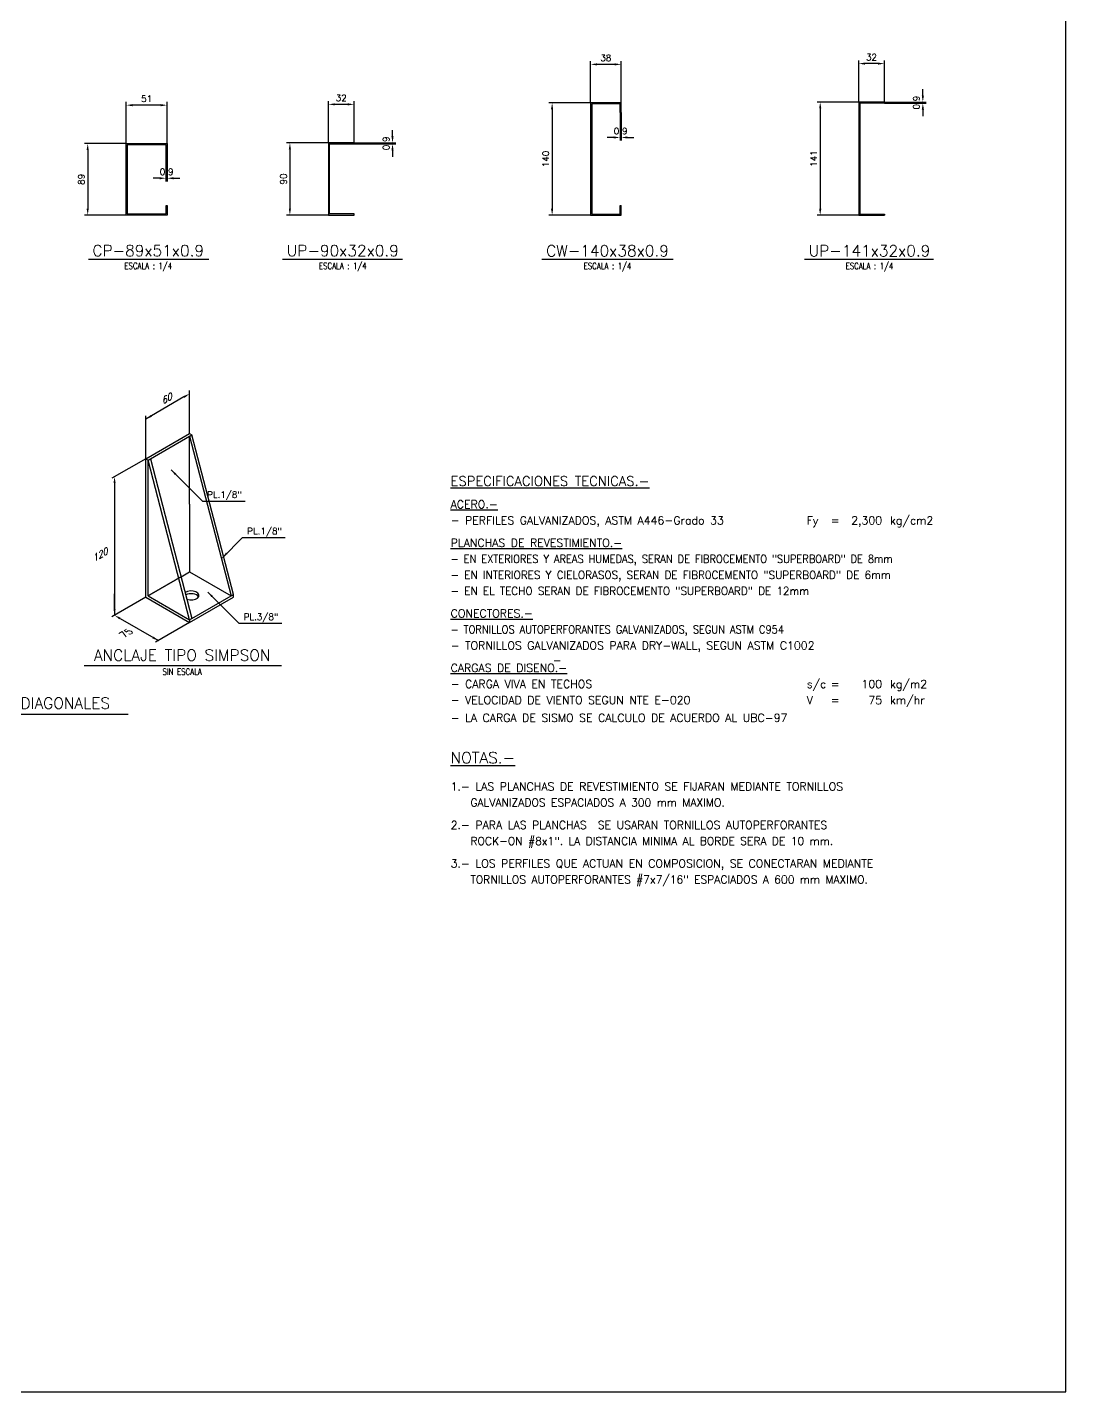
# Model space of a CAD drawing. Header units: millimetres. Extents: x -249630 to 95394, y -188036 to 109963.
# Drawn here: x 57700 to 69842, y 209 to 16156 of the extents above; entities that cross this region are included whole.
import ezdxf
from ezdxf.enums import TextEntityAlignment as Align

# ---------------------------------------------------------------- set-up
doc = ezdxf.new("R2010")
doc.units = ezdxf.units.MM
doc.header["$PDMODE"] = 2
doc.linetypes.add('HID1P5', pattern=[2, 1.5, -0.5])
for name, color, linetype in [('05', 5, 'Continuous'), ('DETALLES', 3, 'Continuous'), ('GENERAL', 3, 'Continuous'), ('SIMBOLOS', 2, 'Continuous'), ('TEXTOS', 11, 'Continuous'), ('TITULOS', 180, 'Continuous')]:
    doc.layers.add(name, color=color, linetype=linetype)
doc.styles.add('ROMANS', font='romans')
doc.dimstyles.new('1-37°5', dxfattribs={"dimscale": 0, "dimtxt": 75, "dimasz": 75, "dimexe": 37.5, "dimexo": 0, "dimgap": 37.5, "dimtad": 1, "dimdec": 0, "dimzin": 0, "dimdsep": 46, "dimtxsty": 'ROMANS', "dimcen": 0.09, "dimclrd": 1, "dimclre": 1, "dimclrt": 4, "dimadec": 0, "dimazin": 0, "dimtfac": 1, "dimtdec": 1, "dimtix": 1, "dimtmove": 2, "dimatfit": 3, "dimfxl": 1, "dimtolj": 1, "dimtzin": 0, "dimarcsym": 0})
doc.dimstyles.new('1-4', dxfattribs={"dimscale": 0, "dimtxt": 75, "dimasz": 75, "dimexe": 37.5, "dimexo": 0, "dimgap": 37.5, "dimtad": 1, "dimdec": 0, "dimlfac": 0.106667, "dimzin": 0, "dimdsep": 46, "dimtxsty": 'ROMANS', "dimcen": 0.09, "dimclrd": 1, "dimclre": 1, "dimclrt": 4, "dimadec": 0, "dimazin": 0, "dimtfac": 1, "dimtdec": 0, "dimtix": 1, "dimtmove": 2, "dimatfit": 3, "dimfxl": 1, "dimtolj": 1, "dimtzin": 0, "dimarcsym": 0})

# ---------------------------------------------------------------- blocks, each defined once
blk = doc.blocks.new('*D295')
at = {"layer": 'Defpoints', "color": 0, "transparency": 16777216}
for p in [(61221, 15255), (61221, 14805), (61521, 14805)]:
    blk.add_point(p, dxfattribs=at)
at = {"layer": 'GENERAL', "color": 1, "lineweight": -2, "transparency": 16777216}
for p, q in [((61221, 14805), (61221, 15293)), ((61446, 15255), (61296, 15255)), ((61521, 14805), (61521, 15293))]:
    blk.add_line(p, q, dxfattribs=at)
at = {"layer": 'GENERAL', "color": 1, "transparency": 16777216}
for points in [[(61296, 15268), (61296, 15243), (61221, 15255)], [(61446, 15268), (61446, 15243), (61521, 15255)]]:
    blk.add_solid(points, dxfattribs=at)
at = {"layer": 'GENERAL', "color": 4, "transparency": 16777216, "insert": (61371, 15330), "char_height": 75, "attachment_point": 5, "style": 'ROMANS'}
blk.add_mtext('\\A1;32', dxfattribs=at)
blk = doc.blocks.new('*D296')
at = {"layer": 'Defpoints', "color": 0, "transparency": 16777216}
for p in [(61221, 14805), (60771, 13962), (61221, 13962)]:
    blk.add_point(p, dxfattribs=at)
at = {"layer": 'GENERAL', "color": 1, "lineweight": -2, "transparency": 16777216}
for p, q in [((61221, 14805), (60733, 14805)), ((60771, 14730), (60771, 14037)), ((61221, 13962), (60733, 13962))]:
    blk.add_line(p, q, dxfattribs=at)
at = {"layer": 'GENERAL', "color": 1, "transparency": 16777216}
for points in [[(60758, 14730), (60783, 14730), (60771, 14805)], [(60758, 14037), (60783, 14037), (60771, 13962)]]:
    blk.add_solid(points, dxfattribs=at)
at = {"layer": 'GENERAL', "color": 4, "transparency": 16777216, "insert": (60696, 14383), "char_height": 75, "attachment_point": 5, "rotation": 90, "style": 'ROMANS'}
blk.add_mtext('\\A1;90', dxfattribs=at)
blk = doc.blocks.new('*D297')
at = {"layer": 'Defpoints', "color": 0, "transparency": 16777216}
for p in [(61521, 14805), (61521, 14793), (61971, 14793)]:
    blk.add_point(p, dxfattribs=at)
at = {"layer": 'GENERAL', "color": 1, "lineweight": -2, "transparency": 16777216}
for p, q in [((61971, 14880), (61971, 14955)), ((61521, 14805), (62008, 14805)), ((61521, 14793), (62008, 14793)), ((61971, 14805), (61971, 14793)), ((61971, 14718), (61971, 14643))]:
    blk.add_line(p, q, dxfattribs=at)
at = {"layer": 'GENERAL', "color": 1, "transparency": 16777216}
for points in [[(61958, 14880), (61983, 14880), (61971, 14805)], [(61958, 14718), (61983, 14718), (61971, 14793)]]:
    blk.add_solid(points, dxfattribs=at)
at = {"layer": 'GENERAL', "color": 4, "transparency": 16777216, "insert": (61896, 14799), "char_height": 75, "attachment_point": 5, "rotation": 90, "style": 'ROMANS'}
blk.add_mtext('\\A1;0.9', dxfattribs=at)
blk = doc.blocks.new('*D298')
at = {"layer": 'Defpoints', "color": 0, "transparency": 16777216}
for p in [(58857, 15246), (58857, 14796), (59335, 14796)]:
    blk.add_point(p, dxfattribs=at)
at = {"layer": 'GENERAL', "color": 1, "lineweight": -2, "transparency": 16777216}
for p, q in [((58857, 14796), (58857, 15283)), ((59260, 15246), (58932, 15246)), ((59335, 14796), (59335, 15283))]:
    blk.add_line(p, q, dxfattribs=at)
at = {"layer": 'GENERAL', "color": 1, "transparency": 16777216}
for points in [[(58932, 15258), (58932, 15233), (58857, 15246)], [(59260, 15258), (59260, 15233), (59335, 15246)]]:
    blk.add_solid(points, dxfattribs=at)
at = {"layer": 'GENERAL', "color": 4, "transparency": 16777216, "insert": (59096, 15321), "char_height": 75, "attachment_point": 5, "style": 'ROMANS'}
blk.add_mtext('\\A1;51', dxfattribs=at)
blk = doc.blocks.new('*D299')
at = {"layer": 'Defpoints', "color": 0, "transparency": 16777216}
for p in [(58857, 14796), (58407, 13962), (58857, 13962)]:
    blk.add_point(p, dxfattribs=at)
at = {"layer": 'GENERAL', "color": 1, "lineweight": -2, "transparency": 16777216}
for p, q in [((58857, 14796), (58369, 14796)), ((58407, 14721), (58407, 14037)), ((58857, 13962), (58369, 13962))]:
    blk.add_line(p, q, dxfattribs=at)
at = {"layer": 'GENERAL', "color": 1, "transparency": 16777216}
for points in [[(58394, 14721), (58419, 14721), (58407, 14796)], [(58394, 14037), (58419, 14037), (58407, 13962)]]:
    blk.add_solid(points, dxfattribs=at)
at = {"layer": 'GENERAL', "color": 4, "transparency": 16777216, "insert": (58332, 14379), "char_height": 75, "attachment_point": 5, "rotation": 90, "style": 'ROMANS'}
blk.add_mtext('\\A1;89', dxfattribs=at)
blk = doc.blocks.new('*D300')
at = {"layer": 'Defpoints', "color": 0, "transparency": 16777216}
for p in [(59322, 14683), (59335, 14683), (59335, 14392)]:
    blk.add_point(p, dxfattribs=at)
at = {"layer": 'GENERAL', "color": 1, "lineweight": -2, "transparency": 16777216}
for p, q in [((59322, 14683), (59322, 14354)), ((59335, 14683), (59335, 14354)), ((59247, 14392), (59172, 14392)), ((59322, 14392), (59335, 14392)), ((59410, 14392), (59485, 14392))]:
    blk.add_line(p, q, dxfattribs=at)
at = {"layer": 'GENERAL', "color": 1, "transparency": 16777216}
for points in [[(59247, 14404), (59247, 14379), (59322, 14392)], [(59410, 14404), (59410, 14379), (59335, 14392)]]:
    blk.add_solid(points, dxfattribs=at)
at = {"layer": 'GENERAL', "color": 4, "transparency": 16777216, "insert": (59329, 14467), "char_height": 75, "attachment_point": 5, "style": 'ROMANS'}
blk.add_mtext('\\A1;0.9', dxfattribs=at)
blk = doc.blocks.new('*D301')
at = {"layer": 'Defpoints', "color": 0, "transparency": 16777216}
for p in [(67421, 15282), (66971, 13960), (67421, 13960)]:
    blk.add_point(p, dxfattribs=at)
at = {"layer": 'GENERAL', "color": 1, "lineweight": -2, "transparency": 16777216}
for p, q in [((67421, 15282), (66934, 15282)), ((66971, 15207), (66971, 14035)), ((67421, 13960), (66934, 13960))]:
    blk.add_line(p, q, dxfattribs=at)
at = {"layer": 'GENERAL', "color": 1, "transparency": 16777216}
for points in [[(66959, 15207), (66984, 15207), (66971, 15282)], [(66959, 14035), (66984, 14035), (66971, 13960)]]:
    blk.add_solid(points, dxfattribs=at)
at = {"layer": 'GENERAL', "color": 4, "transparency": 16777216, "insert": (66896, 14621), "char_height": 75, "attachment_point": 5, "rotation": 90, "style": 'ROMANS'}
blk.add_mtext('\\A1;141', dxfattribs=at)
blk = doc.blocks.new('*D302')
at = {"layer": 'Defpoints', "color": 0, "transparency": 16777216}
for p in [(64631, 15160), (64643, 15160), (64643, 14868)]:
    blk.add_point(p, dxfattribs=at)
at = {"layer": 'GENERAL', "color": 1, "lineweight": -2, "transparency": 16777216}
for p, q in [((64631, 15160), (64631, 14831)), ((64643, 15160), (64643, 14831)), ((64556, 14868), (64481, 14868)), ((64631, 14868), (64643, 14868)), ((64718, 14868), (64793, 14868))]:
    blk.add_line(p, q, dxfattribs=at)
at = {"layer": 'GENERAL', "color": 1, "transparency": 16777216}
for points in [[(64556, 14881), (64556, 14856), (64631, 14868)], [(64718, 14881), (64718, 14856), (64643, 14868)]]:
    blk.add_solid(points, dxfattribs=at)
at = {"layer": 'GENERAL', "color": 4, "transparency": 16777216, "insert": (64637, 14943), "char_height": 75, "attachment_point": 5, "style": 'ROMANS'}
blk.add_mtext('\\A1;0.9', dxfattribs=at)
blk = doc.blocks.new('*D303')
at = {"layer": 'Defpoints', "color": 0, "transparency": 16777216}
for p in [(64287, 15273), (63837, 13960), (64287, 13960)]:
    blk.add_point(p, dxfattribs=at)
at = {"layer": 'GENERAL', "color": 1, "lineweight": -2, "transparency": 16777216}
for p, q in [((64287, 15273), (63799, 15273)), ((63837, 15198), (63837, 14035)), ((64287, 13960), (63799, 13960))]:
    blk.add_line(p, q, dxfattribs=at)
at = {"layer": 'GENERAL', "color": 1, "transparency": 16777216}
for points in [[(63824, 15198), (63849, 15198), (63837, 15273)], [(63824, 14035), (63849, 14035), (63837, 13960)]]:
    blk.add_solid(points, dxfattribs=at)
at = {"layer": 'GENERAL', "color": 4, "transparency": 16777216, "insert": (63762, 14616), "char_height": 75, "attachment_point": 5, "rotation": 90, "style": 'ROMANS'}
blk.add_mtext('\\A1;140', dxfattribs=at)
blk = doc.blocks.new('*D306')
at = {"layer": 'Defpoints', "color": 0, "transparency": 16777216}
for p in [(67421, 15732), (67421, 15282), (67721, 15282)]:
    blk.add_point(p, dxfattribs=at)
at = {"layer": 'GENERAL', "color": 1, "lineweight": -2, "transparency": 16777216}
for p, q in [((67421, 15282), (67421, 15769)), ((67646, 15732), (67496, 15732)), ((67721, 15282), (67721, 15769))]:
    blk.add_line(p, q, dxfattribs=at)
at = {"layer": 'GENERAL', "color": 1, "transparency": 16777216}
for points in [[(67496, 15744), (67496, 15719), (67421, 15732)], [(67646, 15744), (67646, 15719), (67721, 15732)]]:
    blk.add_solid(points, dxfattribs=at)
at = {"layer": 'GENERAL', "color": 4, "transparency": 16777216, "insert": (67571, 15807), "char_height": 75, "attachment_point": 5, "style": 'ROMANS'}
blk.add_mtext('\\A1;32', dxfattribs=at)
blk = doc.blocks.new('*D307')
at = {"layer": 'Defpoints', "color": 0, "transparency": 16777216}
for p in [(64287, 15723), (64287, 15273), (64643, 15273)]:
    blk.add_point(p, dxfattribs=at)
at = {"layer": 'GENERAL', "color": 1, "lineweight": -2, "transparency": 16777216}
for p, q in [((64287, 15273), (64287, 15760)), ((64568, 15723), (64362, 15723)), ((64643, 15273), (64643, 15760))]:
    blk.add_line(p, q, dxfattribs=at)
at = {"layer": 'GENERAL', "color": 1, "transparency": 16777216}
for points in [[(64362, 15735), (64362, 15710), (64287, 15723)], [(64568, 15735), (64568, 15710), (64643, 15723)]]:
    blk.add_solid(points, dxfattribs=at)
at = {"layer": 'GENERAL', "color": 4, "transparency": 16777216, "insert": (64465, 15798), "char_height": 75, "attachment_point": 5, "style": 'ROMANS'}
blk.add_mtext('\\A1;38', dxfattribs=at)
blk = doc.blocks.new('*D308')
at = {"layer": 'Defpoints', "color": 0, "transparency": 16777216}
for p in [(67721, 15282), (67721, 15269), (68171, 15269)]:
    blk.add_point(p, dxfattribs=at)
at = {"layer": 'GENERAL', "color": 1, "lineweight": -2, "transparency": 16777216}
for p, q in [((68171, 15357), (68171, 15432)), ((67721, 15282), (68209, 15282)), ((67721, 15269), (68209, 15269)), ((68171, 15282), (68171, 15269)), ((68171, 15194), (68171, 15119))]:
    blk.add_line(p, q, dxfattribs=at)
at = {"layer": 'GENERAL', "color": 1, "transparency": 16777216}
for points in [[(68159, 15357), (68184, 15357), (68171, 15282)], [(68159, 15194), (68184, 15194), (68171, 15269)]]:
    blk.add_solid(points, dxfattribs=at)
at = {"layer": 'GENERAL', "color": 4, "transparency": 16777216, "insert": (68096, 15276), "char_height": 75, "attachment_point": 5, "rotation": 90, "style": 'ROMANS'}
blk.add_mtext('\\A1;0.9', dxfattribs=at)

msp = doc.modelspace()

# ---------------------------------------------------------------- linework, layer by layer
at = {"layer": 'DETALLES', "color": 1}
for p, q in [((59532.571, 11835.047), (59084.75, 11576.497)), ((59597.523, 11410.065), (59597.523, 11910.047)), ((59084.75, 11114.015), (59084.75, 11613.997)), ((59084.75, 11114.015), (58688.058, 10884.985)), ((58720.534, 10828.735), (58720.534, 9283.273)), ((59084.75, 9493.553), (58688.058, 9264.523)), ((58720.534, 9358.273), (58720.534, 9536.05)), ((58785.486, 9245.773), (59233.307, 8987.223)), ((59597.523, 9197.503), (59200.831, 8968.473))]:
    msp.add_line(p, q, dxfattribs=at)
at = {"layer": 'DETALLES', "color": 1, "linetype": 'HID1P5', "ltscale": 0.75}
msp.add_line((59499.194, 9732.832), (59112.756, 9509.722), dxfattribs=at)
at = {"layer": 'DETALLES'}
msp.add_line((60110.296, 9493.553), (60110.296, 9525.891), dxfattribs=at)
for centre, start_param, end_param in [((59616.412, 9514.986), 1.007501203, 5.57312861), ((59616.412, 9482.647), 3.451416194, 5.459132509)]:
    msp.add_ellipse(centre, major_axis=(-91.856, 0), ratio=0.577350269, start_param=start_param, end_param=end_param, dxfattribs=at)
at = {"layer": 'DETALLES', "color": 1}
for points in [[(59526.321, 11845.872), (59538.821, 11824.222), (59597.523, 11872.547)], [(59155.952, 11603.172), (59143.452, 11624.823), (59084.75, 11576.497)], [(58708.034, 10828.735), (58733.034, 10828.735), (58720.534, 10903.735)], [(58733.034, 9358.273), (58708.034, 9358.273), (58720.534, 9283.273)], [(58779.236, 9234.947), (58791.736, 9256.598), (58720.534, 9283.273)], [(59174.605, 9035.548), (59162.105, 9013.898), (59233.307, 8987.223)]]:
    msp.add_solid(points, dxfattribs=at)
at = {"layer": 'GENERAL', "color": 4}
for p, q in [((64286.886, 15272.516), (64286.886, 14006.891)), ((64643.136, 15272.516), (64286.886, 15272.516)), ((64630.636, 15260.016), (64299.386, 15260.016)), ((64299.386, 15260.016), (64299.386, 15229.425)), ((64299.386, 15229.425), (64299.386, 13972.516)), ((64630.636, 15160.016), (64630.636, 15260.016)), ((64630.636, 15160.016), (64643.136, 15160.016)), ((64643.136, 15160.016), (64643.136, 15272.516)), ((67721.388, 15281.891), (67721.388, 15269.391)), ((58856.732, 13985.011), (58856.732, 14795.949)), ((58856.732, 14795.949), (59334.857, 14795.949)), ((58869.232, 14783.449), (58869.232, 14004.664)), ((59322.357, 14783.449), (58869.232, 14783.449)), ((59322.357, 14683.449), (59322.357, 14783.449)), ((59334.857, 14683.449), (59322.357, 14683.449)), ((59334.857, 14795.949), (59334.857, 14683.449)), ((59322.357, 14074.074), (59334.857, 14074.074)), ((59322.357, 13974.074), (59322.357, 14074.074)), ((59334.857, 14074.074), (59334.857, 13961.574)), ((64630.636, 13972.516), (64630.636, 14072.516)), ((64630.636, 14072.516), (64643.136, 14072.516)), ((64643.136, 13960.016), (64643.136, 14072.516)), ((58856.732, 13961.574), (58856.732, 14008.449)), ((59334.857, 13961.574), (58856.732, 13961.574)), ((58869.232, 14004.664), (58869.232, 13974.074)), ((58869.232, 13974.074), (59322.357, 13974.074)), ((64286.886, 14006.891), (64286.886, 13960.016)), ((64286.886, 13960.016), (64643.136, 13960.016)), ((64299.386, 13972.516), (64630.636, 13972.516)), ((67721.388, 13972.516), (67721.388, 13960.016))]:
    msp.add_line(p, q, dxfattribs=at)
at = {"layer": 'GENERAL', "color": 3, "linetype": 'Continuous'}
for p, q in [((59084.75, 11114.015), (59597.523, 11410.065)), ((59112.756, 11097.846), (59625.529, 11393.895)), ((59597.523, 11410.065), (59625.529, 11393.895)), ((59084.75, 9493.553), (59084.75, 11114.015)), ((59084.75, 11114.015), (59112.756, 11097.846)), ((59112.756, 9509.722), (59112.756, 11097.846)), ((59597.523, 10583.664), (59597.523, 9789.602)), ((59499.194, 9732.832), (59597.523, 9789.602)), ((59597.523, 9789.602), (60082.29, 9509.722)), ((59084.75, 9493.553), (59597.523, 9197.503)), ((59112.756, 9509.722), (59597.523, 9229.842)), ((59597.523, 9229.842), (60110.296, 9525.891)), ((59597.523, 9197.503), (60110.296, 9493.553)), ((59597.523, 9229.842), (59597.523, 9197.503))]:
    msp.add_line(p, q, dxfattribs=at)
at = {"layer": 'GENERAL'}
for p, q in [((59597.523, 11377.726), (60082.29, 9509.722)), ((59597.523, 10583.664), (59597.523, 11377.726)), ((60110.296, 9525.891), (59625.529, 11393.895)), ((59597.523, 9229.842), (59112.756, 11097.846)), ((59140.762, 11114.015), (59625.529, 9246.011))]:
    msp.add_line(p, q, dxfattribs=at)
at = {"layer": 'GENERAL', "color": 4}
for points in [[(67721.388, 15281.891), (67421.388, 15281.891), (67421.388, 15281.891), (67421.388, 15281.891), (67421.388, 13960.016), (67421.388, 13960.016), (67421.388, 13960.016), (67721.388, 13960.016)], [(67721.388, 15269.391), (67433.888, 15269.391), (67433.888, 13972.516), (67721.388, 13972.516)]]:
    msp.add_lwpolyline(points, dxfattribs=at)
msp.add_lwpolyline([(61520.631, 13974.074), (61233.131, 13974.074), (61233.131, 14792.824), (61520.631, 14792.824), (61520.631, 14805.324), (61220.631, 14805.324), (61220.631, 14805.324), (61220.631, 14805.324), (61220.631, 13961.574), (61220.631, 13961.574), (61220.631, 13961.574), (61520.631, 13961.574)], close=True, dxfattribs=at)
at = {"layer": 'SIMBOLOS', "color": 1}
for p, q in [((59382.7, 10983.468), (59747.542, 10618.626)), ((59747.542, 10618.626), (60247.522, 10618.626)), ((59981.016, 9957.076), (60216.297, 10192.356)), ((60216.297, 10192.356), (60716.277, 10192.356)), ((59810.139, 9555.044), (60174.981, 9190.203)), ((60174.981, 9190.203), (60674.961, 9190.203))]:
    msp.add_line(p, q, dxfattribs=at)
for points in [[(59425.22, 10923.94), (59442.228, 10940.948), (59382.7, 10983.468)], [(60023.536, 10016.604), (60040.544, 9999.596), (59981.016, 9957.076)], [(59852.659, 9495.517), (59869.667, 9512.524), (59810.139, 9555.044)]]:
    msp.add_solid(points, dxfattribs=at)
at = {"layer": 'TITULOS', "color": 2}
for p, q in [((58415.172, 13446.506), (59822.368, 13446.506)), ((60685.938, 13446.506), (62085.888, 13446.506)), ((63716.964, 13444.948), (65253.786, 13444.948)), ((66788.403, 13444.948), (68297.759, 13444.948)), ((58363.553, 8698.507), (60673.424, 8698.507)), ((55135.947, 8129.61), (58880.751, 8129.61))]:
    msp.add_line(p, q, dxfattribs=at)
at = {"layer": 'TITULOS'}
msp.add_lwpolyline([(24841.783, 208.842), (69841.783, 208.842), (69841.783, 30208.842), (24841.783, 30208.842)], close=True, dxfattribs=at)

# ---------------------------------------------------------------- texts
at = {"layer": '05', "style": 'ROMANS'}
for s, p in [('CP-89x51x0.9', (59114.413, 13479.839)), ('UP-90x32x0.9', (61389.25, 13479.839)), ('CW-140x38x0.9', (64484.333, 13478.281)), ('UP-141x32x0.9', (67547.491, 13478.281)), ('ANCLAJE TIPO SIMPSON', (59511.466, 8752.152)), ('DETALLE DE ANCLAJE EN DIAGONALES', (57011.841, 8191.784))]:
    msp.add_text(s, height=131.25, dxfattribs=at).set_placement(p, align=Align.CENTER)
at = {"layer": 'DETALLES', "color": 4, "style": 'ROMANS'}
for s, oblique, p in [('60', 30, (59285.755, 11747.323)), ('120', 30, (58479.762, 9907.893)), ('75', 330, (58838.791, 9022.022))]:
    msp.add_text(s, height=75, rotation=30, dxfattribs=dict(at, oblique=oblique)).set_placement(p)
at = {"layer": 'TEXTOS', "color": 5, "style": 'ROMANS'}
msp.add_text('%%UESPECIFICACIONES TECNICAS.-', height=112.5, dxfattribs=at).set_placement((62650.12, 10796.097))
at = {"layer": 'TEXTOS', "style": 'ROMANS'}
for s, p in [('PL.1/8"', (60005.698, 10656.126)), ('PL.1/8"', (60474.452, 10229.856)), ('PL.3/8"', (60433.137, 9227.703))]:
    msp.add_text(s, height=75, dxfattribs=at).set_placement(p, align=Align.CENTER)
for s, height, p in [('%%UACERO.-', 93.75, (62650.12, 10533.597)), ('- PERFILES GALVANIZADOS, ASTM A446-Grado 33', 93.75, (62650.12, 10346.097)), ('Fy', 93.5156, (66813.378, 10346.097)), ('=', 93.516, (67094.628, 10346.097)), ('kg/cm2', 93.5156, (67788.378, 10346.097)), ('%%UPLANCHAS DE REVESTIMIENTO.-', 93.75, (62650.12, 10083.597)), ('%%UCONECTORES.-', 93.75, (62650.12, 9258.597)), ('- TORNILLOS GALVANIZADOS PARA DRY-WALL, SEGUN ASTM C1002', 93.75, (62650.12, 8883.597)), ('%%UCARGAS DE DISENO.-', 93.75, (62650.12, 8621.097)), ('-', 93.75, (63842.898, 8709.77)), ('- CARGA VIVA EN TECHOS', 93.75, (62650.12, 8433.597)), ('s/c', 93.5156, (66813.378, 8433.597)), ('=', 93.516, (67094.628, 8433.597)), ('kg/m2', 93.5156, (67788.378, 8433.597)), ('- VELOCIDAD DE VIENTO SEGUN NTE E-020', 93.75, (62650.12, 8246.097)), ('V', 93.516, (66813.378, 8246.097)), ('=', 93.516, (67094.628, 8246.097)), ('km/hr', 93.5156, (67788.378, 8246.097))]:
    msp.add_text(s, height=height, dxfattribs=at).set_placement(p)
for s, p in [('2,300', (67694.628, 10346.097)), ('100', (67694.628, 8433.597)), ('75', (67694.628, 8246.097))]:
    msp.add_text(s, height=93.5156, dxfattribs=at).set_placement(p, align=Align.RIGHT)
for s, width, p in [('- EN EXTERIORES Y AREAS HUMEDAS, SERAN DE FIBROCEMENTO "SUPERBOARD" DE 8mm', 0.9, (62650.12, 9896.097)), ('- EN INTERIORES Y CIELORASOS, SERAN DE FIBR0CEMENTO "SUPERBOARD" DE 6mm', 0.95, (62650.12, 9708.597)), ('- EN EL TECHO SERAN DE FIBROCEMENTO "SUPERBOARD" DE 12mm', 0.95, (62650.12, 9521.097)), ('- TORNILLOS AUTOPERFORANTES GALVANIZADOS, SEGUN ASTM C954', 0.9, (62650.12, 9071.097))]:
    msp.add_text(s, height=93.75, dxfattribs=dict(at, width=width)).set_placement(p)
for s, p in [('- LA CARGA DE SISMO SE CALCULO DE ACUERDO AL UBC-97', (62650.12, 8009.852)), ('1.- LAS PLANCHAS DE REVESTIMIENTO SE FIJARAN MEDIANTE TORNILLOS', (62650.12, 7207.594)), ('2.- PARA LAS PLANCHAS  SE USARAN TORNILLOS AUTOPERFORANTES', (62650.12, 6757.594)), ('3.- LOS PERFILES QUE ACTUAN EN COMPOSICION, SE CONECTARAN MEDIANTE', (62650.12, 6307.594))]:
    msp.add_text(s, height=93.75004, dxfattribs=at).set_placement(p, align=Align.BOTTOM_LEFT)
at = {"layer": 'TEXTOS', "color": 5, "style": 'ROMANS'}
msp.add_text('%%uNOTAS.-', height=131.25, dxfattribs=at).set_placement((62650.12, 7514.018), align=Align.BOTTOM_LEFT)
at = {"layer": 'TEXTOS', "style": 'ROMANS', "width": 0.98}
for s, p in [('     GALVANIZADOS ESPACIADOS A 300 mm MAXIMO.', (62539.693, 7020.094)), ('     ROCK-ON #8x1". LA DISTANCIA MINIMA AL BORDE SERA DE 10 mm.', (62539.693, 6570.094)), ('     TORNILLOS AUTOPERFORANTES #7x7/16" ESPACIADOS A 600 mm MAXIMO.', (62539.693, 6120.094))]:
    msp.add_text(s, height=93.75004, dxfattribs=at).set_placement(p, align=Align.BOTTOM_LEFT)
at = {"layer": 'TITULOS', "color": 4, "style": 'ROMANS', "width": 0.8}
for s, p in [('ESCALA : 1/4', (59114.413, 13329.839)), ('ESCALA : 1/4', (61389.25, 13329.839)), ('ESCALA : 1/4', (64484.333, 13328.281)), ('ESCALA : 1/4', (67547.491, 13328.281)), ('SIN ESCALA', (59511.466, 8586.007))]:
    msp.add_text(s, height=75, dxfattribs=at).set_placement(p, align=Align.CENTER)

# ---------------------------------------------------------------- dimensions: what is measured, and where the dimension line sits
at = {"layer": 'GENERAL'}
for base, p1, p2, angle, picture, middle in [((64286.886, 15722.516), (64643.136, 15272.516), (64286.886, 15272.516), 180, '*D307', (64465.011, 15797.516)), ((67421.388, 15731.891), (67721.388, 15281.891), (67421.388, 15281.891), 180, '*D306', (67571.388, 15806.891)), ((58856.732, 15245.949), (59334.857, 14795.949), (58856.732, 14795.949), 180, '*D298', (59095.794, 15320.949)), ((61220.631, 15255.324), (61520.631, 14805.324), (61220.631, 14805.324), 180, '*D295', (61370.631, 15330.324)), ((63836.886, 13960.016), (64286.886, 15272.516), (64286.886, 13960.016), 90, '*D303', (63761.886, 14616.266)), ((66971.388, 13960.016), (67421.388, 15281.891), (67421.388, 13960.016), 90, '*D301', (66896.388, 14620.953)), ((58406.732, 13961.574), (58856.732, 14795.949), (58856.732, 13961.574), 90, '*D299', (58331.732, 14378.761)), ((60770.631, 13961.574), (61220.631, 14805.324), (61220.631, 13961.574), 90, '*D296', (60695.631, 14383.449))]:
    dim = msp.add_linear_dim(base=base, p1=p1, p2=p2, angle=angle, dimstyle='1-4', override={"dimscale": 1}, dxfattribs=at)
    dim.commit()
    dim.dimension.update_dxf_attribs({"geometry": picture, "text_midpoint": middle})
for base, p1, p2, picture, middle in [((68171.388, 15269.391), (67721.388, 15281.891), (67721.388, 15269.391), '*D308', (68096.388, 15275.641)), ((61970.631, 14792.824), (61520.631, 14805.324), (61520.631, 14792.824), '*D297', (61895.631, 14799.074))]:
    dim = msp.add_linear_dim(base=base, p1=p1, p2=p2, angle=90, text='0.9', dimstyle='1-37°5', override={"dimscale": 1}, dxfattribs=at)
    dim.commit()
    dim.dimension.update_dxf_attribs({"geometry": picture, "text_midpoint": middle})
for base, p1, p2, picture, middle in [((64643.136, 14868.209), (64630.636, 15160.016), (64643.136, 15160.016), '*D302', (64636.886, 14943.209)), ((59334.857, 14391.642), (59322.357, 14683.449), (59334.857, 14683.449), '*D300', (59328.607, 14466.642))]:
    dim = msp.add_linear_dim(base=base, p1=p1, p2=p2, text='0.9', dimstyle='1-37°5', override={"dimscale": 1}, dxfattribs=at)
    dim.commit()
    dim.dimension.update_dxf_attribs({"geometry": picture, "text_midpoint": middle})

doc.saveas('drawing.dxf')
